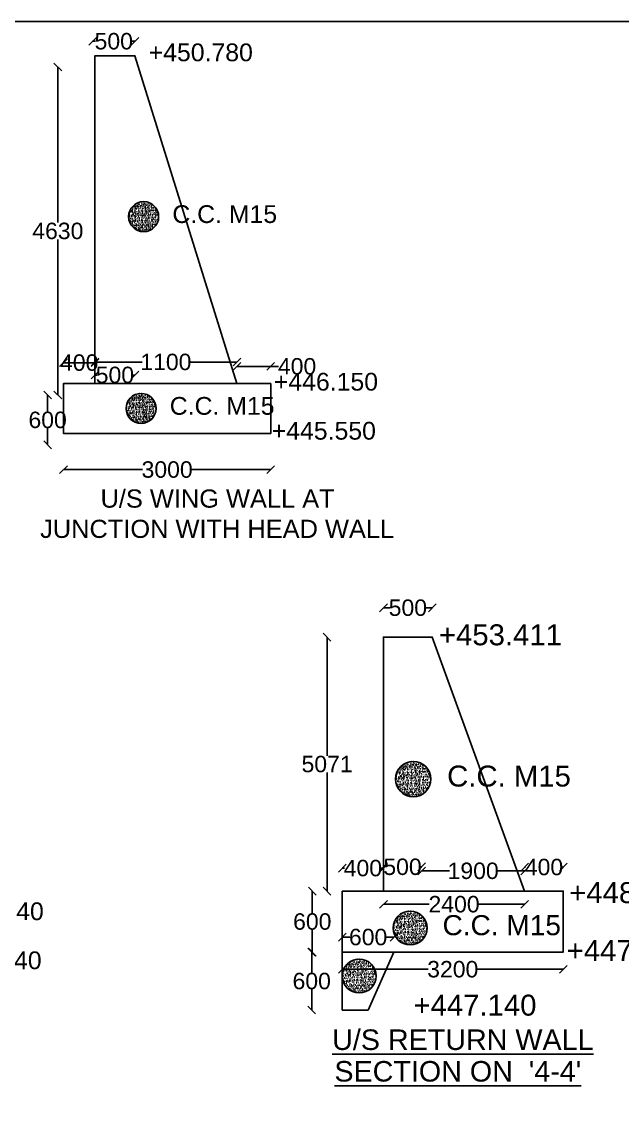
# Model space of a CAD drawing. Header units: millimetres. Extents: x 5124 to 6568637, y 2311 to 91879094.
# Drawn here: x 3689128 to 3696434, y 45950272 to 45963397 of the extents above; entities that cross this region are included whole.
import ezdxf

# ---------------------------------------------------------------- set-up
doc = ezdxf.new("R2010")
doc.units = ezdxf.units.MM
doc.header["$MEASUREMENT"] = 0
doc.layers.add('DRAWING', color=7, linetype='Continuous')
doc.layers.add('TEXT', color=7, linetype='Continuous')
doc.styles.get("Standard").update_dxf_attribs({"font": 'arial.ttf', "height": 200})
doc.dimstyles.get("Standard").update_dxf_attribs({"dimtxt": 200, "dimasz": 110, "dimexe": 0.18, "dimexo": 0.0625, "dimgap": 0.09, "dimtad": 0, "dimtih": 1, "dimtoh": 1, "dimdec": 0, "dimzin": 0, "dimdsep": 46, "dimtxsty": 'Standard', "dimblk": 'OBLIQUE', "dimcen": 0.09, "dimse1": 1, "dimse2": 1, "dimadec": 0, "dimazin": 0, "dimtfac": 1, "dimtdec": 0, "dimtofl": 0, "dimtmove": 0, "dimatfit": 3, "dimfxl": 1, "dimtolj": 1, "dimtzin": 0, "dimarcsym": 0})

# ---------------------------------------------------------------- blocks, each defined once
blk = doc.blocks.new('_Oblique')
at = {"color": 0, "linetype": 'ByBlock', "lineweight": -2}
blk.add_line((-0.5, -0.5), (0.5, 0.5), dxfattribs=at)
blk = doc.blocks.new('*D75')
at = {"layer": 'Defpoints', "color": 0, "transparency": 16777216}
for p in [(3690020, 45959255), (3690020, 45958857), (3691747, 45958857)]:
    blk.add_point(p, dxfattribs=at)
at = {"layer": 'DRAWING', "color": 0, "lineweight": -2, "transparency": 16777216}
for p, q in [((3690020, 45959255), (3690594, 45959255)), ((3691747, 45959255), (3691172, 45959255))]:
    blk.add_line(p, q, dxfattribs=at)
at = {"layer": 'DRAWING', "color": 0, "lineweight": -2, "transparency": 16777216, "xscale": 95, "yscale": 95, "zscale": 95, "rotation": 180}
blk.add_blockref('_Oblique', (3690020, 45959255), dxfattribs=at)
at = {"layer": 'DRAWING', "color": 0, "lineweight": -2, "transparency": 16777216, "xscale": 95, "yscale": 95, "zscale": 95}
blk.add_blockref('_Oblique', (3691747, 45959255), dxfattribs=at)
at = {"layer": 'DRAWING', "color": 0, "transparency": 16777216, "insert": (3690883, 45959255), "char_height": 200, "attachment_point": 5}
blk.add_mtext('\\A1;1100', dxfattribs=at)
blk = doc.blocks.new('*D76')
at = {"layer": 'Defpoints', "color": 0, "transparency": 16777216}
for p in [(3690020, 45959097), (3690020, 45958857), (3690507, 45958857)]:
    blk.add_point(p, dxfattribs=at)
at = {"layer": 'DRAWING', "color": 0, "lineweight": -2, "transparency": 16777216}
for p, q in [((3690020, 45959097), (3690043, 45959097)), ((3690507, 45959097), (3690484, 45959097))]:
    blk.add_line(p, q, dxfattribs=at)
at = {"layer": 'DRAWING', "color": 0, "lineweight": -2, "transparency": 16777216, "xscale": 95, "yscale": 95, "zscale": 95, "rotation": 180}
blk.add_blockref('_Oblique', (3690020, 45959097), dxfattribs=at)
at = {"layer": 'DRAWING', "color": 0, "lineweight": -2, "transparency": 16777216, "xscale": 95, "yscale": 95, "zscale": 95}
blk.add_blockref('_Oblique', (3690507, 45959097), dxfattribs=at)
at = {"layer": 'DRAWING', "color": 0, "transparency": 16777216, "insert": (3690263, 45959097), "char_height": 200, "attachment_point": 5}
blk.add_mtext('\\A1;500', dxfattribs=at)
blk = doc.blocks.new('*D77')
at = {"layer": 'Defpoints', "color": 0, "transparency": 16777216}
for p in [(3689638, 45959247), (3689638, 45958857), (3690020, 45958857)]:
    blk.add_point(p, dxfattribs=at)
at = {"layer": 'DRAWING', "color": 0, "lineweight": -2, "transparency": 16777216}
blk.add_line((3690020, 45959247), (3689638, 45959247), dxfattribs=at)
at = {"layer": 'DRAWING', "color": 0, "lineweight": -2, "transparency": 16777216, "xscale": 95, "yscale": 95, "zscale": 95, "rotation": 180}
blk.add_blockref('_Oblique', (3689638, 45959247), dxfattribs=at)
at = {"layer": 'DRAWING', "color": 0, "lineweight": -2, "transparency": 16777216, "xscale": 95, "yscale": 95, "zscale": 95}
blk.add_blockref('_Oblique', (3690020, 45959247), dxfattribs=at)
at = {"layer": 'DRAWING', "color": 0, "transparency": 16777216, "insert": (3689829, 45959247), "char_height": 200, "attachment_point": 5}
blk.add_mtext('\\A1;400', dxfattribs=at)
blk = doc.blocks.new('*D78')
at = {"layer": 'Defpoints', "color": 0, "transparency": 16777216}
for p in [(3689638, 45958853), (3689445, 45958247), (3689638, 45958247)]:
    blk.add_point(p, dxfattribs=at)
at = {"layer": 'DRAWING', "color": 0, "lineweight": -2, "transparency": 16777216}
for p, q in [((3689445, 45958853), (3689445, 45958652)), ((3689445, 45958247), (3689445, 45958448))]:
    blk.add_line(p, q, dxfattribs=at)
at = {"layer": 'DRAWING', "color": 0, "lineweight": -2, "transparency": 16777216, "xscale": 95, "yscale": 95, "zscale": 95}
for p, rotation in [((3689445, 45958853), 90), ((3689445, 45958247), 270)]:
    blk.add_blockref('_Oblique', p, dxfattribs=dict(at, rotation=rotation))
at = {"layer": 'DRAWING', "color": 0, "transparency": 16777216, "insert": (3689445, 45958550), "char_height": 200, "attachment_point": 5}
blk.add_mtext('\\A1;600', dxfattribs=at)
blk = doc.blocks.new('*D79')
at = {"layer": 'Defpoints', "color": 0, "transparency": 16777216}
for p in [(3689638, 45958247), (3692158, 45958247), (3689638, 45957946)]:
    blk.add_point(p, dxfattribs=at)
at = {"layer": 'DRAWING', "color": 0, "lineweight": -2, "transparency": 16777216}
for p, q in [((3689638, 45957946), (3690600, 45957946)), ((3692158, 45957946), (3691197, 45957946))]:
    blk.add_line(p, q, dxfattribs=at)
at = {"layer": 'DRAWING', "color": 0, "lineweight": -2, "transparency": 16777216, "xscale": 95, "yscale": 95, "zscale": 95, "rotation": 180}
blk.add_blockref('_Oblique', (3689638, 45957946), dxfattribs=at)
at = {"layer": 'DRAWING', "color": 0, "lineweight": -2, "transparency": 16777216, "xscale": 95, "yscale": 95, "zscale": 95}
blk.add_blockref('_Oblique', (3692158, 45957946), dxfattribs=at)
at = {"layer": 'DRAWING', "color": 0, "transparency": 16777216, "insert": (3690898, 45957946), "char_height": 200, "attachment_point": 5}
blk.add_mtext('\\A1;3000', dxfattribs=at)
blk = doc.blocks.new('*D80')
at = {"layer": 'Defpoints', "color": 0, "transparency": 16777216}
for p in [(3689569, 45962845), (3690020, 45962845), (3689638, 45958853)]:
    blk.add_point(p, dxfattribs=at)
at = {"layer": 'DRAWING', "color": 0, "lineweight": -2, "transparency": 16777216}
for p, q in [((3689569, 45962845), (3689569, 45960951)), ((3689569, 45958853), (3689569, 45960746))]:
    blk.add_line(p, q, dxfattribs=at)
at = {"layer": 'DRAWING', "color": 0, "lineweight": -2, "transparency": 16777216, "xscale": 95, "yscale": 95, "zscale": 95}
for p, rotation in [((3689569, 45962845), 90), ((3689569, 45958853), 270)]:
    blk.add_blockref('_Oblique', p, dxfattribs=dict(at, rotation=rotation))
at = {"layer": 'DRAWING', "color": 0, "transparency": 16777216, "insert": (3689569, 45960849), "char_height": 200, "attachment_point": 5}
blk.add_mtext('\\A1;4630', dxfattribs=at)
blk = doc.blocks.new('*D81')
at = {"layer": 'Defpoints', "color": 0, "transparency": 16777216}
for p in [(3689992, 45963157), (3689992, 45962845), (3690507, 45962845)]:
    blk.add_point(p, dxfattribs=at)
at = {"layer": 'DRAWING', "color": 0, "lineweight": -2, "transparency": 16777216}
for p, q in [((3689992, 45963157), (3690029, 45963157)), ((3690507, 45963157), (3690470, 45963157))]:
    blk.add_line(p, q, dxfattribs=at)
at = {"layer": 'DRAWING', "color": 0, "lineweight": -2, "transparency": 16777216, "xscale": 95, "yscale": 95, "zscale": 95, "rotation": 180}
blk.add_blockref('_Oblique', (3689992, 45963157), dxfattribs=at)
at = {"layer": 'DRAWING', "color": 0, "lineweight": -2, "transparency": 16777216, "xscale": 95, "yscale": 95, "zscale": 95}
blk.add_blockref('_Oblique', (3690507, 45963157), dxfattribs=at)
at = {"layer": 'DRAWING', "color": 0, "transparency": 16777216, "insert": (3690249, 45963157), "char_height": 200, "attachment_point": 5}
blk.add_mtext('\\A1;500', dxfattribs=at)
blk = doc.blocks.new('*D82')
at = {"layer": 'Defpoints', "color": 0, "transparency": 16777216}
for p in [(3692158, 45959202), (3691747, 45958994), (3692158, 45958994)]:
    blk.add_point(p, dxfattribs=at)
at = {"layer": 'DRAWING', "color": 0, "lineweight": -2, "transparency": 16777216}
for p, q in [((3691747, 45959202), (3692158, 45959202)), ((3692158, 45959202), (3692254, 45959202))]:
    blk.add_line(p, q, dxfattribs=at)
at = {"layer": 'DRAWING', "color": 0, "lineweight": -2, "transparency": 16777216, "xscale": 95, "yscale": 95, "zscale": 95, "rotation": 180}
blk.add_blockref('_Oblique', (3691747, 45959202), dxfattribs=at)
at = {"layer": 'DRAWING', "color": 0, "lineweight": -2, "transparency": 16777216, "xscale": 95, "yscale": 95, "zscale": 95}
blk.add_blockref('_Oblique', (3692158, 45959202), dxfattribs=at)
at = {"layer": 'DRAWING', "color": 0, "transparency": 16777216, "insert": (3692478, 45959202), "char_height": 200, "attachment_point": 5}
blk.add_mtext('\\A1;400', dxfattribs=at)
blk = doc.blocks.new('*D99')
at = {"layer": 'Defpoints', "color": 0, "transparency": 16777216}
for p in [(3694122, 45956265), (3693528, 45955908), (3694122, 45955908)]:
    blk.add_point(p, dxfattribs=at)
at = {"layer": 'DRAWING', "color": 0, "lineweight": -2, "transparency": 16777216}
for p, q in [((3693528, 45956265), (3693604, 45956265)), ((3694122, 45956265), (3694046, 45956265))]:
    blk.add_line(p, q, dxfattribs=at)
at = {"layer": 'DRAWING', "color": 0, "lineweight": -2, "transparency": 16777216, "xscale": 95, "yscale": 95, "zscale": 95, "rotation": 180}
blk.add_blockref('_Oblique', (3693528, 45956265), dxfattribs=at)
at = {"layer": 'DRAWING', "color": 0, "lineweight": -2, "transparency": 16777216, "xscale": 95, "yscale": 95, "zscale": 95}
blk.add_blockref('_Oblique', (3694122, 45956265), dxfattribs=at)
at = {"layer": 'DRAWING', "color": 0, "transparency": 16777216, "insert": (3693825, 45956265), "char_height": 200, "attachment_point": 5}
blk.add_mtext('\\A1;500', dxfattribs=at)
blk = doc.blocks.new('*D100')
at = {"layer": 'Defpoints', "color": 0, "transparency": 16777216}
for p in [(3693028, 45952075), (3695715, 45952075), (3695715, 45951867)]:
    blk.add_point(p, dxfattribs=at)
at = {"layer": 'DRAWING', "color": 0, "lineweight": -2, "transparency": 16777216}
for p, q in [((3693028, 45951867), (3694073, 45951867)), ((3695715, 45951867), (3694669, 45951867))]:
    blk.add_line(p, q, dxfattribs=at)
at = {"layer": 'DRAWING', "color": 0, "lineweight": -2, "transparency": 16777216, "xscale": 95, "yscale": 95, "zscale": 95, "rotation": 180}
blk.add_blockref('_Oblique', (3693028, 45951867), dxfattribs=at)
at = {"layer": 'DRAWING', "color": 0, "lineweight": -2, "transparency": 16777216, "xscale": 95, "yscale": 95, "zscale": 95}
blk.add_blockref('_Oblique', (3695715, 45951867), dxfattribs=at)
at = {"layer": 'DRAWING', "color": 0, "transparency": 16777216, "insert": (3694371, 45951867), "char_height": 200, "attachment_point": 5}
blk.add_mtext('\\A1;3200', dxfattribs=at)
blk = doc.blocks.new('*D101')
at = {"layer": 'Defpoints', "color": 0, "transparency": 16777216}
for p in [(3695245, 45953064), (3693993, 45952818), (3695245, 45952818)]:
    blk.add_point(p, dxfattribs=at)
at = {"layer": 'DRAWING', "color": 0, "lineweight": -2, "transparency": 16777216}
for p, q in [((3693993, 45953064), (3694330, 45953064)), ((3695245, 45953064), (3694908, 45953064))]:
    blk.add_line(p, q, dxfattribs=at)
at = {"layer": 'DRAWING', "color": 0, "lineweight": -2, "transparency": 16777216, "xscale": 95, "yscale": 95, "zscale": 95, "rotation": 180}
blk.add_blockref('_Oblique', (3693993, 45953064), dxfattribs=at)
at = {"layer": 'DRAWING', "color": 0, "lineweight": -2, "transparency": 16777216, "xscale": 95, "yscale": 95, "zscale": 95}
blk.add_blockref('_Oblique', (3695245, 45953064), dxfattribs=at)
at = {"layer": 'DRAWING', "color": 0, "transparency": 16777216, "insert": (3694619, 45953064), "char_height": 200, "attachment_point": 5}
blk.add_mtext('\\A1;1900', dxfattribs=at)
blk = doc.blocks.new('*D102')
at = {"layer": 'Defpoints', "color": 0, "transparency": 16777216}
for p in [(3695715, 45953110), (3695245, 45952818), (3695715, 45952818)]:
    blk.add_point(p, dxfattribs=at)
at = {"layer": 'DRAWING', "color": 0, "lineweight": -2, "transparency": 16777216}
for p, q in [((3695245, 45953110), (3695255, 45953110)), ((3695715, 45953110), (3695705, 45953110))]:
    blk.add_line(p, q, dxfattribs=at)
at = {"layer": 'DRAWING', "color": 0, "lineweight": -2, "transparency": 16777216, "xscale": 95, "yscale": 95, "zscale": 95, "rotation": 180}
blk.add_blockref('_Oblique', (3695245, 45953110), dxfattribs=at)
at = {"layer": 'DRAWING', "color": 0, "lineweight": -2, "transparency": 16777216, "xscale": 95, "yscale": 95, "zscale": 95}
blk.add_blockref('_Oblique', (3695715, 45953110), dxfattribs=at)
at = {"layer": 'DRAWING', "color": 0, "transparency": 16777216, "insert": (3695480, 45953110), "char_height": 200, "attachment_point": 5}
blk.add_mtext('\\A1;400', dxfattribs=at)
blk = doc.blocks.new('*D103')
at = {"layer": 'Defpoints', "color": 0, "transparency": 16777216}
for p in [(3693028, 45953097), (3693028, 45952818), (3693528, 45952818)]:
    blk.add_point(p, dxfattribs=at)
at = {"layer": 'DRAWING', "color": 0, "lineweight": -2, "transparency": 16777216}
for p, q in [((3693028, 45953097), (3693053, 45953097)), ((3693528, 45953097), (3693502, 45953097))]:
    blk.add_line(p, q, dxfattribs=at)
at = {"layer": 'DRAWING', "color": 0, "lineweight": -2, "transparency": 16777216, "xscale": 95, "yscale": 95, "zscale": 95, "rotation": 180}
blk.add_blockref('_Oblique', (3693028, 45953097), dxfattribs=at)
at = {"layer": 'DRAWING', "color": 0, "lineweight": -2, "transparency": 16777216, "xscale": 95, "yscale": 95, "zscale": 95}
blk.add_blockref('_Oblique', (3693528, 45953097), dxfattribs=at)
at = {"layer": 'DRAWING', "color": 0, "transparency": 16777216, "insert": (3693278, 45953097), "char_height": 200, "attachment_point": 5}
blk.add_mtext('\\A1;400', dxfattribs=at)
blk = doc.blocks.new('*D97')
at = {"layer": 'Defpoints', "color": 0, "transparency": 16777216}
for p in [(3693028, 45952818), (3692663, 45952075), (3693028, 45952075)]:
    blk.add_point(p, dxfattribs=at)
at = {"layer": 'DRAWING', "color": 0, "lineweight": -2, "transparency": 16777216}
for p, q in [((3692663, 45952818), (3692663, 45952549)), ((3692663, 45952075), (3692663, 45952345))]:
    blk.add_line(p, q, dxfattribs=at)
at = {"layer": 'DRAWING', "color": 0, "lineweight": -2, "transparency": 16777216, "xscale": 95, "yscale": 95, "zscale": 95}
for p, rotation in [((3692663, 45952818), 90), ((3692663, 45952075), 270)]:
    blk.add_blockref('_Oblique', p, dxfattribs=dict(at, rotation=rotation))
at = {"layer": 'DRAWING', "color": 0, "transparency": 16777216, "insert": (3692663, 45952447), "char_height": 200, "attachment_point": 5}
blk.add_mtext('\\A1;600', dxfattribs=at)
blk = doc.blocks.new('*D104')
at = {"layer": 'Defpoints', "color": 0, "transparency": 16777216}
for p in [(3693028, 45952258), (3693028, 45952075), (3693657, 45952075)]:
    blk.add_point(p, dxfattribs=at)
at = {"layer": 'DRAWING', "color": 0, "lineweight": -2, "transparency": 16777216}
for p, q in [((3693028, 45952258), (3693121, 45952258)), ((3693657, 45952258), (3693563, 45952258))]:
    blk.add_line(p, q, dxfattribs=at)
at = {"layer": 'DRAWING', "color": 0, "lineweight": -2, "transparency": 16777216, "xscale": 95, "yscale": 95, "zscale": 95, "rotation": 180}
blk.add_blockref('_Oblique', (3693028, 45952258), dxfattribs=at)
at = {"layer": 'DRAWING', "color": 0, "lineweight": -2, "transparency": 16777216, "xscale": 95, "yscale": 95, "zscale": 95}
blk.add_blockref('_Oblique', (3693657, 45952258), dxfattribs=at)
at = {"layer": 'DRAWING', "color": 0, "transparency": 16777216, "insert": (3693342, 45952258), "char_height": 200, "attachment_point": 5}
blk.add_mtext('\\A1;600', dxfattribs=at)
blk = doc.blocks.new('*D105')
at = {"layer": 'Defpoints', "color": 0, "transparency": 16777216}
for p in [(3692656, 45952075), (3693028, 45952075), (3693028, 45951371)]:
    blk.add_point(p, dxfattribs=at)
at = {"layer": 'DRAWING', "color": 0, "lineweight": -2, "transparency": 16777216}
for p, q in [((3692656, 45952075), (3692656, 45951826)), ((3692656, 45951371), (3692656, 45951621))]:
    blk.add_line(p, q, dxfattribs=at)
at = {"layer": 'DRAWING', "color": 0, "lineweight": -2, "transparency": 16777216, "xscale": 95, "yscale": 95, "zscale": 95}
for p, rotation in [((3692656, 45952075), 90), ((3692656, 45951371), 270)]:
    blk.add_blockref('_Oblique', p, dxfattribs=dict(at, rotation=rotation))
at = {"layer": 'DRAWING', "color": 0, "transparency": 16777216, "insert": (3692656, 45951723), "char_height": 200, "attachment_point": 5}
blk.add_mtext('\\A1;600', dxfattribs=at)
blk = doc.blocks.new('*D98')
at = {"layer": 'Defpoints', "color": 0, "transparency": 16777216}
for p in [(3692843, 45955908), (3693528, 45955908), (3693028, 45952818)]:
    blk.add_point(p, dxfattribs=at)
at = {"layer": 'DRAWING', "color": 0, "lineweight": -2, "transparency": 16777216}
for p, q in [((3692843, 45955908), (3692843, 45954465)), ((3692843, 45952818), (3692843, 45954261))]:
    blk.add_line(p, q, dxfattribs=at)
at = {"layer": 'DRAWING', "color": 0, "lineweight": -2, "transparency": 16777216, "xscale": 95, "yscale": 95, "zscale": 95}
for p, rotation in [((3692843, 45955908), 90), ((3692843, 45952818), 270)]:
    blk.add_blockref('_Oblique', p, dxfattribs=dict(at, rotation=rotation))
at = {"layer": 'DRAWING', "color": 0, "transparency": 16777216, "insert": (3692843, 45954363), "char_height": 200, "attachment_point": 5}
blk.add_mtext('\\A1;5071', dxfattribs=at)
blk = doc.blocks.new('*D106')
at = {"layer": 'Defpoints', "color": 0, "transparency": 16777216}
for p in [(3693993, 45953113), (3693528, 45953030), (3693993, 45953064)]:
    blk.add_point(p, dxfattribs=at)
at = {"layer": 'DRAWING', "color": 0, "lineweight": -2, "transparency": 16777216}
for p, q in [((3693528, 45953113), (3693540, 45953113)), ((3693993, 45953113), (3693981, 45953113))]:
    blk.add_line(p, q, dxfattribs=at)
at = {"layer": 'DRAWING', "color": 0, "lineweight": -2, "transparency": 16777216, "xscale": 95, "yscale": 95, "zscale": 95, "rotation": 180}
blk.add_blockref('_Oblique', (3693528, 45953113), dxfattribs=at)
at = {"layer": 'DRAWING', "color": 0, "lineweight": -2, "transparency": 16777216, "xscale": 95, "yscale": 95, "zscale": 95}
blk.add_blockref('_Oblique', (3693993, 45953113), dxfattribs=at)
at = {"layer": 'DRAWING', "color": 0, "transparency": 16777216, "insert": (3693760, 45953113), "char_height": 200, "attachment_point": 5}
blk.add_mtext('\\A1;500', dxfattribs=at)
blk = doc.blocks.new('*D107')
at = {"layer": 'Defpoints', "color": 0, "transparency": 16777216}
for p in [(3693528, 45952818), (3695245, 45952818), (3695245, 45952658)]:
    blk.add_point(p, dxfattribs=at)
at = {"layer": 'DRAWING', "color": 0, "lineweight": -2, "transparency": 16777216}
for p, q in [((3693528, 45952658), (3694086, 45952658)), ((3695245, 45952658), (3694687, 45952658))]:
    blk.add_line(p, q, dxfattribs=at)
at = {"layer": 'DRAWING', "color": 0, "lineweight": -2, "transparency": 16777216, "xscale": 95, "yscale": 95, "zscale": 95, "rotation": 180}
blk.add_blockref('_Oblique', (3693528, 45952658), dxfattribs=at)
at = {"layer": 'DRAWING', "color": 0, "lineweight": -2, "transparency": 16777216, "xscale": 95, "yscale": 95, "zscale": 95}
blk.add_blockref('_Oblique', (3695245, 45952658), dxfattribs=at)
at = {"layer": 'DRAWING', "color": 0, "transparency": 16777216, "insert": (3694387, 45952658), "char_height": 200, "attachment_point": 5}
blk.add_mtext('\\A1;2400', dxfattribs=at)

msp = doc.modelspace()

# ---------------------------------------------------------------- hatches: boundary and pattern name
at = {"layer": 'DRAWING'}
h = msp.add_hatch(dxfattribs=at)
h.set_pattern_fill('AR-CONC,_O', color=256, scale=7.836291)
h.set_pattern_definition([(130, (6382194.103, 9944870.07), (-56.20659778, -4.91744014), [5.87721853, -64.64940379]), (185, (6382194.103, 9944870.07), (10.87295878, 58.94396725), [4.70177482, -51.71952303]), (79.5486, (6382189.42, 9944869.66), (-45.33368075, 54.02649133), [4.99486701, -54.943538805]), (133.8158, (6382194.1, 9944885.74), (-83.63211818, -12.97055223), [8.81582779, -96.97410569]), (83.3644, (6382187.13, 9944884.66), (-73.24289292, 76.33471464), [7.49230075, -82.41529504]), (188.8158, (6382194.1, 9944885.74), (-73.24283333, 76.33477185), [7.05266223, -77.57928455]), (159, (6382186.267, 9944881.824), (-46.775375805, -31.55038938), [5.87721853, -64.64940379]), (214, (6382186.267, 9944881.824), (-19.06689835, 56.82487039), [4.70177482, -51.71952303]), (108.5486, (6382182.37, 9944879.195), (-65.84229332, 25.274429475), [4.99486701, -54.943538805]), (142.5, (6382194.103, 9944870.07), (-0.952881693, 26.086532335), [0, -51.092619724, 0, -52.50315217, 0, -51.915430318]), (172.5, (6382194.103, 9944870.07), (-20.614895456, 30.907250936), [0, -29.934633029, 0, -49.91717602, 0, -19.786635706]), (212.5, (6382211.578, 9944870.07), (-41.83188149, -1.767465467), [0, -19.590728422, 0, -61.123072676, 0, -81.105615667]), (222.5, (6382219.415, 9944870.07), (-45.700167452, 7.84451809), [0, -25.46794695, 0, -40.59198929, 0, -57.59674156])])
h.paths.add_polyline_path([(3690429.9, 45961023.7, 1.0000011), (3690795.1, 45961023.7, 1)])
h = msp.add_hatch(dxfattribs=at)
h.set_pattern_fill('AR-CONC,_O', color=256, scale=7.836291)
h.set_pattern_definition([(130, (6382162.634, 9942536.935), (-56.20659778, -4.91744014), [5.87721853, -64.64940379]), (185, (6382162.634, 9942536.935), (10.87295878, 58.94396725), [4.70177482, -51.71952303]), (79.5486, (6382157.95, 9942536.525), (-45.33368075, 54.02649133), [4.99486701, -54.943538805]), (133.8158, (6382162.634, 9942552.61), (-83.63211818, -12.97055223), [8.81582779, -96.97410569]), (83.3644, (6382155.665, 9942551.53), (-73.24289292, 76.33471464), [7.49230075, -82.41529504]), (188.8158, (6382162.63, 9942552.61), (-73.24283333, 76.33477185), [7.05266223, -77.57928455]), (159, (6382154.8, 9942548.69), (-46.775375805, -31.55038938), [5.87721853, -64.64940379]), (214, (6382154.8, 9942548.69), (-19.06689835, 56.82487039), [4.70177482, -51.71952303]), (108.5486, (6382150.9, 9942546.06), (-65.84229332, 25.274429475), [4.99486701, -54.943538805]), (142.5, (6382162.634, 9942536.935), (-0.952881693, 26.086532335), [0, -51.092619724, 0, -52.50315217, 0, -51.915430318]), (172.5, (6382162.634, 9942536.935), (-20.614895456, 30.907250936), [0, -29.934633029, 0, -49.91717602, 0, -19.786635706]), (212.5, (6382180.11, 9942536.935), (-41.83188149, -1.767465467), [0, -19.590728422, 0, -61.123072676, 0, -81.105615667]), (222.5, (6382187.945, 9942536.935), (-45.700167452, 7.84451809), [0, -25.46794695, 0, -40.59198929, 0, -57.59674156])])
h.paths.add_polyline_path([(3690398.4, 45958690.6, 1.0000011), (3690763.6, 45958690.6, 1)])
h = msp.add_hatch(dxfattribs=at)
h.set_pattern_fill('AR-CONC,_O', color=256, scale=9.254932)
h.set_pattern_definition([(130, (6872741.707, 3417855.466), (-66.38194027, -5.807667255), [6.9411988, -76.35318682]), (185, (6872741.71, 3417855.466), (12.84134121, 69.6148685), [5.55295904, -61.08254946]), (79.5486, (6872736.175, 3417854.98), (-53.54064836, 63.80715898), [5.89911107, -64.89022384]), (133.8158, (6872741.71, 3417873.98), (-98.77243051, -15.31867179), [10.4117982, -114.52978023]), (83.3644, (6872733.48, 3417872.7), (-86.50239536, 90.15394398), [8.84866689, -97.3353202]), (188.8158, (6872741.71, 3417873.98), (-86.50232498, 90.15401154), [8.32943856, -91.62382419]), (159, (6872732.45, 3417869.35), (-55.2433402, -37.26210349), [6.9411988, -76.35318682]), (214, (6872732.45, 3417869.35), (-22.51866787, 67.11214165), [5.55295904, -61.08254946]), (108.5486, (6872727.85, 3417866.244), (-77.762030705, 29.8499773), [5.89911107, -64.89022384]), (142.5, (6872741.707, 3417855.466), (-1.125386309, 30.809098925), [0, -60.342154918, 0, -62.00804263, 0, -61.31392275]), (172.5, (6872741.707, 3417855.466), (-24.346906108, 36.502534693), [0, -35.35383923, 0, -58.953915158, 0, -23.368702633]), (212.5, (6872762.345, 3417855.466), (-49.404902059, -2.087437982), [0, -23.13732934, 0, -72.18846754, 0, -95.788543467]), (222.5, (6872771.6, 3417855.466), (-53.973481866, 9.26464778), [0, -30.07852814, 0, -47.94054639, 0, -68.02374826])])
h.paths.add_polyline_path([(3693674.8, 45954181.3, 1), (3694106.2, 45954181.3, 1.0000006)])
h = msp.add_hatch(dxfattribs=at)
h.set_pattern_fill('AR-CONC,_O', color=256, scale=8.85429)
h.set_pattern_definition([(130, (6735092.74, 5257420.67), (-63.508297415, -5.55625608), [6.64071758, -73.04789341]), (185, (6735092.74, 5257420.67), (12.28544561, 66.60127371), [5.31257407, -58.43831473]), (79.5486, (6735087.447, 5257420.21), (-51.22289897, 61.04497719), [5.64374134, -62.08115668]), (133.8158, (6735092.74, 5257438.38), (-94.49661862, -14.65553372), [9.96107637, -109.57184012]), (83.3644, (6735084.86, 5257437.16), (-82.7577475, 86.2512223), [8.46561228, -93.12172015]), (188.8158, (6735092.74, 5257438.38), (-82.75768017, 86.25128695), [7.9688611, -87.6574721]), (159, (6735083.885, 5257433.953), (-52.851882085, -35.64904462), [6.64071758, -73.04789341]), (214, (6735083.885, 5257433.95), (-21.54384537, 64.20688872), [5.31257407, -58.43831473]), (108.5486, (6735079.48, 5257430.98), (-74.39574911, 28.55778587), [5.64374134, -62.08115668]), (142.5, (6735092.74, 5257420.671), (-1.076668867, 29.475387578), [0, -57.72997152, 0, -59.32374374, 0, -58.659671982]), (172.5, (6735092.74, 5257420.67), (-23.292940038, 34.9223572), [0, -33.823388222, 0, -56.401828004, 0, -22.35708253]), (212.5, (6735112.484, 5257420.671), (-47.266187174, -1.997073777), [0, -22.135725276, 0, -69.063462862, 0, -91.641902644]), (222.5, (6735121.34, 5257420.67), (-51.63699532, 8.86358555), [0, -28.77644286, 0, -45.865222772, 0, -65.07903231])])
h.paths.add_polyline_path([(3693646.2, 45952369.1, 1), (3694058.9, 45952369.1, 1)])
h = msp.add_hatch(dxfattribs=at)
h.set_pattern_fill('AR-CONC,_O', color=256, scale=8.85429)
h.set_pattern_definition([(130, (6734474.07, 5256836.78), (-63.508297415, -5.55625608), [6.64071758, -73.04789341]), (185, (6734474.07, 5256836.78), (12.28544561, 66.60127371), [5.31257407, -58.43831473]), (79.5486, (6734468.775, 5256836.32), (-51.22289897, 61.04497719), [5.64374134, -62.08115668]), (133.8158, (6734474.07, 5256854.49), (-94.49661862, -14.65553372), [9.96107637, -109.57184012]), (83.3644, (6734466.19, 5256853.27), (-82.7577475, 86.2512223), [8.46561228, -93.12172015]), (188.8158, (6734474.07, 5256854.49), (-82.75768017, 86.25128695), [7.9688611, -87.6574721]), (159, (6734465.213, 5256850.06), (-52.851882085, -35.64904462), [6.64071758, -73.04789341]), (214, (6734465.213, 5256850.06), (-21.54384537, 64.20688872), [5.31257407, -58.43831473]), (108.5486, (6734460.81, 5256847.09), (-74.39574911, 28.55778587), [5.64374134, -62.08115668]), (142.5, (6734474.068, 5256836.78), (-1.076668867, 29.475387578), [0, -57.72997152, 0, -59.32374374, 0, -58.659671982]), (172.5, (6734474.068, 5256836.78), (-23.292940038, 34.9223572), [0, -33.823388222, 0, -56.401828004, 0, -22.35708253]), (212.5, (6734493.813, 5256836.78), (-47.266187174, -1.997073777), [0, -22.135725276, 0, -69.063462862, 0, -91.641902644]), (222.5, (6734502.667, 5256836.78), (-51.63699532, 8.86358555), [0, -28.77644286, 0, -45.865222772, 0, -65.07903231])])
h.paths.add_polyline_path([(3693027.5, 45951785.2, 1), (3693440.2, 45951785.2, 1)])

# ---------------------------------------------------------------- linework, layer by layer
for points in [[(3715471.5, 45963397), (3678256, 45963397), (3678256, 45935699), (3715471.5, 45935699)], [(3690019.7, 45958994.1), (3691746.7, 45958994.1), (3690507.1, 45962981.7), (3690019.7, 45962981.7)], [(3692158.5, 45958994.1), (3689638.5, 45958994.1), (3689638.5, 45958384.5), (3692158.5, 45958384.5)], [(3693527.8, 45952818), (3695245.3, 45952818), (3694122.1, 45955908.3), (3693527.8, 45955908.3)], [(3693027.5, 45952818), (3695714.5, 45952818), (3695714.5, 45952075.5), (3693027.5, 45952075.5)], [(3693027.5, 45952075.5), (3693656.5, 45952075.5), (3693342, 45951371.4), (3693027.5, 45951371.4)]]:
    msp.add_lwpolyline(points, close=True, dxfattribs=at)
for centre, radius in [((3690612.5, 45961023.7), 182.6), ((3690581, 45958690.6), 182.6), ((3693890.5, 45954181.3), 215.7), ((3693852.5, 45952369.1), 206.3), ((3693233.8, 45951785.2), 206.3)]:
    msp.add_circle(centre, radius, dxfattribs=at)

# ---------------------------------------------------------------- texts
for s, p in [('%%UU/S RETURN WALL', (3692904.4, 45950885.6)), ("%%USECTION ON  '4-4'", (3692931.7, 45950501.2))]:
    msp.add_text(s, height=249.692, dxfattribs=at).set_placement(p)
at = {"layer": 'DRAWING', "insert": (3689297.2, 45957704.5), "char_height": 220.984, "width": 4398.658, "attachment_point": 1}
msp.add_mtext('\\pi790.9;U/S WING WALL AT \\P\\pi56.493;JUNCTION WITH HEAD WALL', dxfattribs=at)
at = {"layer": 'TEXT'}
for s, height, p in [('+450.780', 215.99, (3690673.7, 45962914.4)), (' C.C. M15  ', 215.992, (3690877.6, 45960946.6)), ('+446.150', 215.99, (3692195.6, 45958907.6)), (' C.C. M15  ', 215.992, (3690846.1, 45958613.5)), ('+445.550', 215.99, (3692169.8, 45958310.9)), ('+453.411', 255.09, (3694202.6, 45955808.9)), (' C.C. M15  ', 255.094, (3694203.6, 45954090.3)), ('+448.340', 255.09, (3695787.1, 45952672.3)), ('+446.340', 215.99, (3688131.4, 45952465)), (' C.C. M15  ', 244.051, (3694152.1, 45952282)), ('+447.740', 255.09, (3695756.6, 45951967.5)), ('+447.740', 215.99, (3688105.5, 45951868.3)), ('+447.140', 255.09, (3693892.7, 45951303.1))]:
    msp.add_text(s, height=height, dxfattribs=at).set_placement(p)

# ---------------------------------------------------------------- dimensions: what is measured, and where the dimension line sits
at = {"layer": 'DRAWING'}
for base, p1, p2, text, picture, middle in [((3689991.8, 45963157.1), (3690507.1, 45962844.7), (3689991.8, 45962844.7), '500', '*D81', (3690249.4, 45963157.1)), ((3690019.7, 45959255.4), (3691746.7, 45958857.1), (3690019.7, 45958857.1), '1100', '*D75', (3690883.2, 45959255.4)), ((3689638.5, 45959246.6), (3690019.7, 45958857.1), (3689638.5, 45958857.1), '400', '*D77', (3689829.1, 45959246.6))]:
    dim = msp.add_linear_dim(base=base, p1=p1, p2=p2, angle=180, text=text, dimstyle='Standard', override={"dimasz": 95, "dimfxl": 2000, "dimarcsym": 1}, dxfattribs=at)
    dim.commit()
    dim.dimension.update_dxf_attribs({"geometry": picture, "text_midpoint": middle, "dimtype": 160})
for base, p1, p2, angle, text, picture, middle in [((3689569.2, 45962844.7), (3689638.5, 45958852.7), (3690019.7, 45962844.7), 90, '4630', '*D80', (3689569.2, 45960848.7)), ((3690019.7, 45959097.3), (3690507.1, 45958857.1), (3690019.7, 45958857.1), 180, '500', '*D76', (3690263.4, 45959097.3)), ((3689445.1, 45958247.5), (3689638.5, 45958852.7), (3689638.5, 45958247.5), 90, '600', '*D78', (3689445.1, 45958550.1)), ((3689638.5, 45957946.3), (3692158.5, 45958247.5), (3689638.5, 45958247.5), 180, '3000', '*D79', (3690898.5, 45957946.3)), ((3692843.2, 45955908.3), (3693027.5, 45952818), (3693527.8, 45955908.3), 90, '5071', '*D98', (3692843.2, 45954363.1)), ((3692662.6, 45952075.5), (3693027.5, 45952818), (3693027.5, 45952075.5), 90, '600', '*D97', (3692662.6, 45952446.7)), ((3692655.9, 45952075.5), (3693027.5, 45951371.4), (3693027.5, 45952075.5), 90, '600', '*D105', (3692655.9, 45951723.4))]:
    dim = msp.add_linear_dim(base=base, p1=p1, p2=p2, angle=angle, text=text, dimstyle='Standard', override={"dimasz": 95, "dimfxl": 2000, "dimarcsym": 1}, dxfattribs=at)
    dim.commit()
    dim.dimension.update_dxf_attribs({"geometry": picture, "text_midpoint": middle})
for base, p1, p2, text, picture, middle in [((3692158.5, 45959201.5), (3691746.7, 45958994.1), (3692158.5, 45958994.1), '400', '*D82', (3692478.2, 45959201.5)), ((3694122.1, 45956264.6), (3693527.8, 45955908.3), (3694122.1, 45955908.3), '500', '*D99', (3693824.9, 45956264.6)), ((3693027.5, 45953097.4), (3693527.8, 45952818), (3693027.5, 45952818), '400', '*D103', (3693277.7, 45953097.4)), ((3693993, 45953113), (3693527.8, 45953030.5), (3693993, 45953064.3), '500', '*D106', (3693760.4, 45953113)), ((3695714.5, 45953110.3), (3695245.3, 45952818), (3695714.5, 45952818), '400', '*D102', (3695479.9, 45953110.3)), ((3695245.3, 45953064.3), (3693993, 45952818), (3695245.3, 45952818), '1900', '*D101', (3694619.2, 45953064.3)), ((3695245.3, 45952658.5), (3693527.8, 45952818), (3695245.3, 45952818), '2400', '*D107', (3694386.6, 45952658.5)), ((3693027.5, 45952257.9), (3693656.5, 45952075.5), (3693027.5, 45952075.5), '600', '*D104', (3693342, 45952257.9)), ((3695714.5, 45951866.8), (3693027.5, 45952075.5), (3695714.5, 45952075.5), '3200', '*D100', (3694371, 45951866.8))]:
    dim = msp.add_linear_dim(base=base, p1=p1, p2=p2, text=text, dimstyle='Standard', override={"dimasz": 95, "dimfxl": 2000, "dimarcsym": 1}, dxfattribs=at)
    dim.commit()
    dim.dimension.update_dxf_attribs({"geometry": picture, "text_midpoint": middle})

doc.saveas('drawing.dxf')
